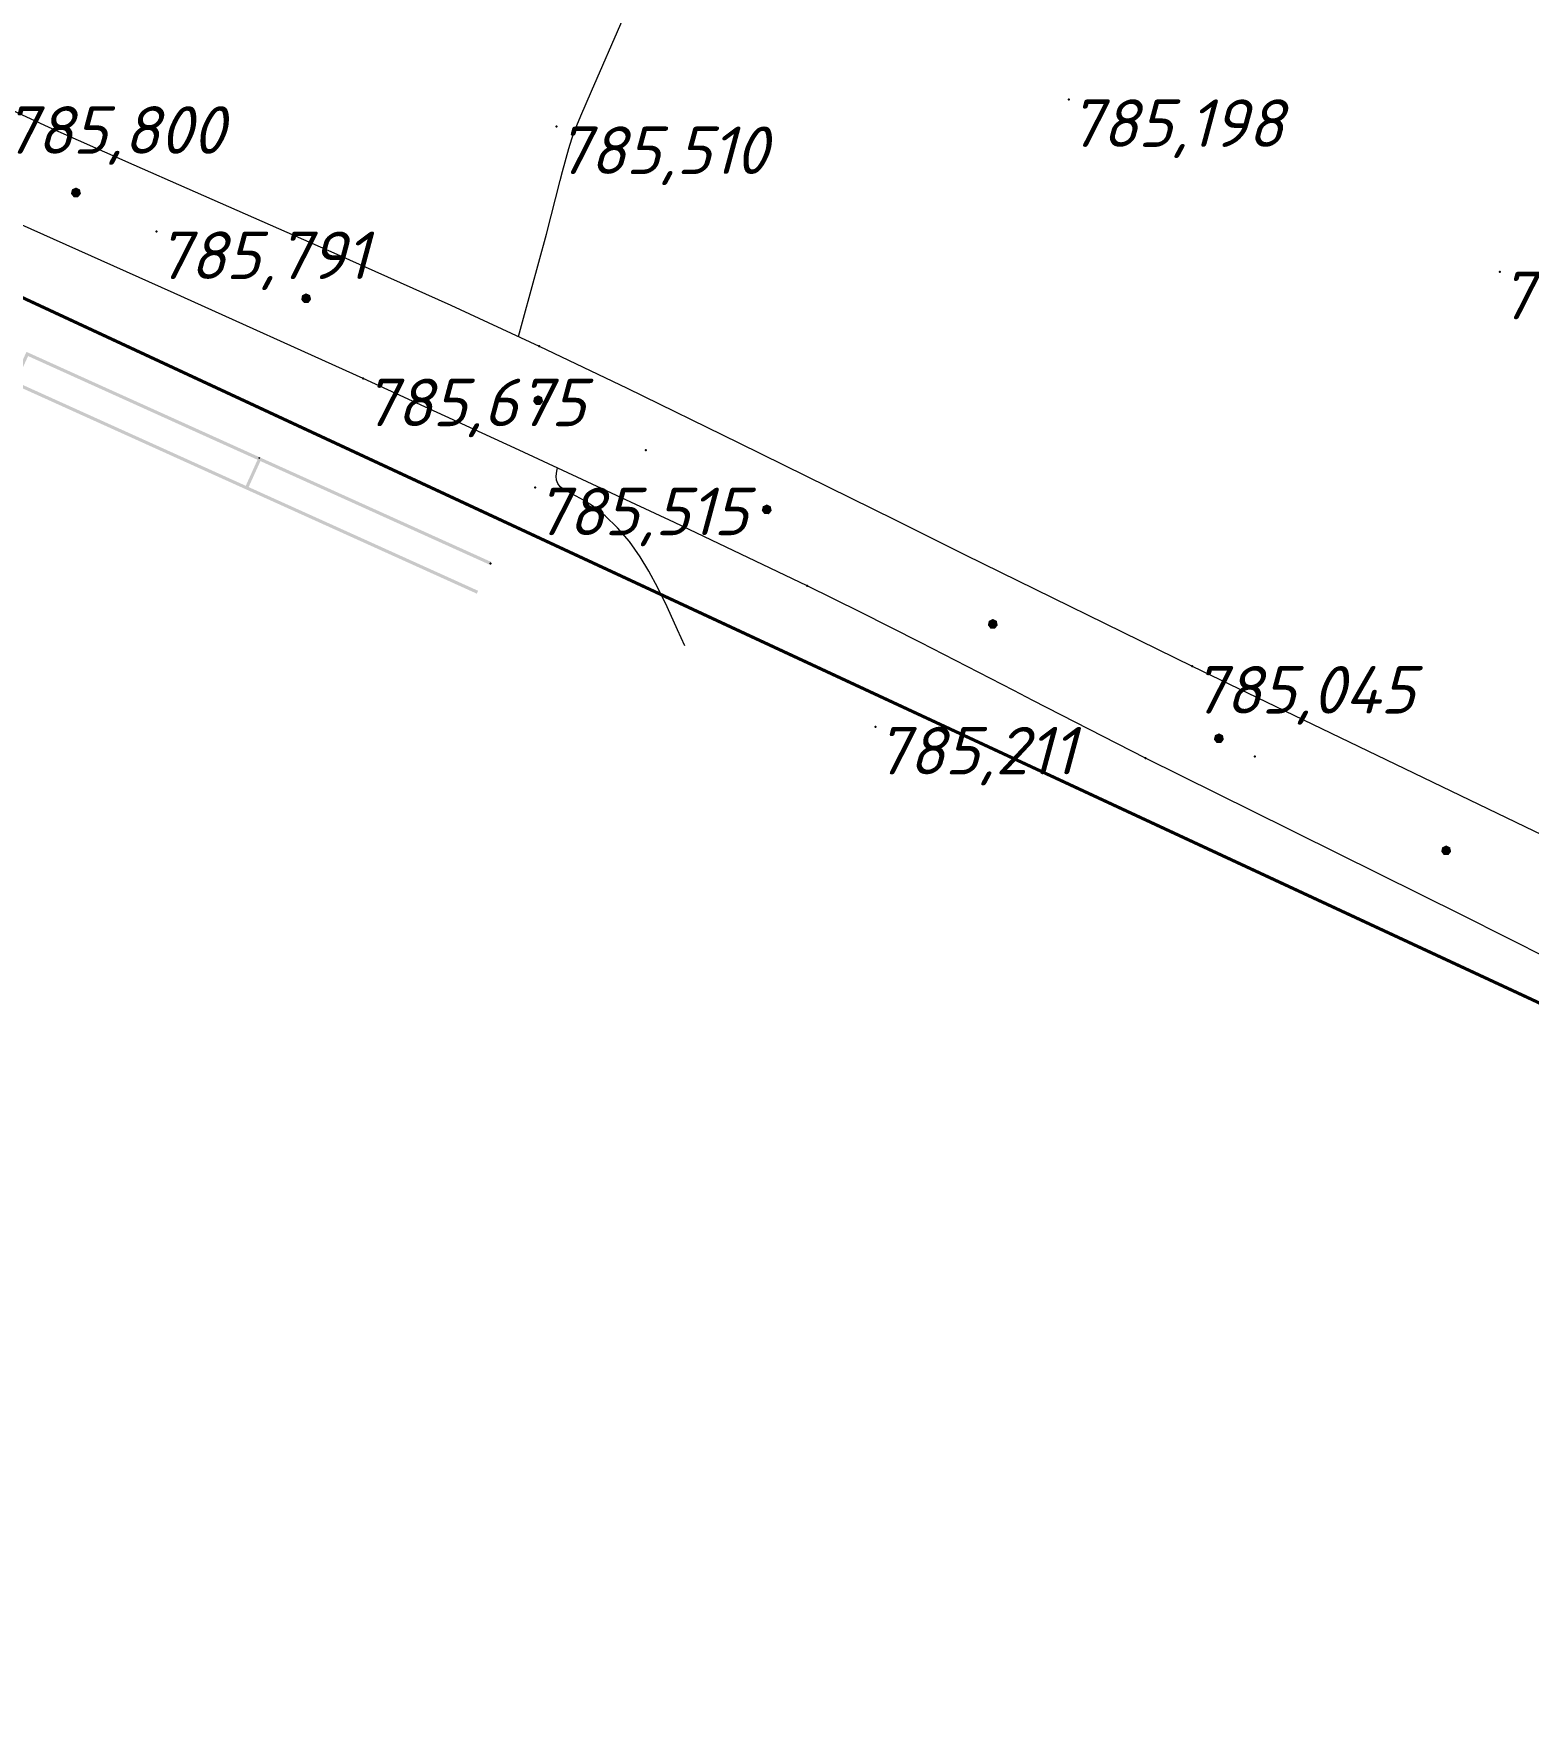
# Model space of a CAD drawing. Header units: metres. Extents: x 629572 to 645168, y 4785785 to 4790166.
# Drawn here: x 634328.7 to 634375.9, y 4788147.8 to 4788201.2 of the extents above; entities that cross this region are included whole.
import ezdxf

# ---------------------------------------------------------------- set-up
doc = ezdxf.new("R2010")
doc.units = ezdxf.units.M
doc.linetypes.add('Сплошная', pattern=[0])
for name, color, linetype in [('Горизонтали', 7, 'CONTINUOUS'), ('Дороги с покрытием (край_ бровка)', 7, 'CONTINUOUS'), ('Дороги с покрытием (осевая линия)', 7, 'CONTINUOUS'), ('каб.TNS+', 7, 'CONTINUOUS'), ('Нурсултан', 7, 'CONTINUOUS'), ('Ограды каменные и жб (H более 1м) - по краю', 7, 'CONTINUOUS'), ('тест', 7, 'CONTINUOUS')]:
    doc.layers.add(name, color=color, linetype=linetype)
doc.styles.add('ISOCPEUR', font='isocpeui.ttf')
doc.styles.get("Standard").update_dxf_attribs({"font": 'isocpeui.ttf'})
doc.linetypes.add('TELEFON', pattern='A,8,["o",Standard,S=1,R=0,X=-4.33,Y=-0.34],-2', length=10)

msp = doc.modelspace()

# ---------------------------------------------------------------- hatches: boundary and pattern name
at = {"layer": 'Дороги с покрытием (осевая линия)'}
for points in [[(634329.958, 4788196.09), (634329.963, 4788196.09), (634330.084, 4788196.09), (634330.093, 4788196.089), (634330.098, 4788196.089), (634330.101, 4788196.093), (634330.128, 4788196.126), (634330.183, 4788196.194), (634330.186, 4788196.198), (634330.186, 4788196.2), (634330.185, 4788196.203), (634330.175, 4788196.201), (634330.185, 4788196.203), (634330.157, 4788196.33), (634330.156, 4788196.335), (634330.152, 4788196.337), (634330.035, 4788196.394), (634330.03, 4788196.385), (634330.026, 4788196.394), (634329.931, 4788196.349), (634329.908, 4788196.338), (634329.913, 4788196.329), (634329.913, 4788196.329), (634329.908, 4788196.338), (634329.906, 4788196.337), (634329.904, 4788196.336), (634329.903, 4788196.332), (634329.905, 4788196.331), (634329.909, 4788196.33), (634329.903, 4788196.332), (634329.899, 4788196.279), (634329.898, 4788196.27), (634329.903, 4788196.332), (634329.873, 4788196.205), (634329.883, 4788196.203), (634329.879, 4788196.204), (634329.873, 4788196.205), (634329.872, 4788196.2), (634329.875, 4788196.196), (634329.955, 4788196.094)], [(634337.234, 4788192.748), (634337.238, 4788192.748), (634337.359, 4788192.752), (634337.368, 4788192.753), (634337.376, 4788192.757), (634337.401, 4788192.791), (634337.453, 4788192.862), (634337.445, 4788192.868), (634337.452, 4788192.863), (634337.453, 4788192.862), (634337.456, 4788192.866), (634337.456, 4788192.867), (634337.455, 4788192.87), (634337.421, 4788192.996), (634337.42, 4788193.001), (634337.416, 4788193.002), (634337.296, 4788193.054), (634337.292, 4788193.056), (634337.288, 4788193.054), (634337.195, 4788193.005), (634337.172, 4788192.993), (634337.17, 4788192.992), (634337.168, 4788192.991), (634337.167, 4788192.986), (634337.169, 4788192.986), (634337.177, 4788192.984), (634337.167, 4788192.986), (634337.143, 4788192.858), (634337.142, 4788192.854), (634337.145, 4788192.85), (634337.23, 4788192.751), (634337.238, 4788192.758), (634337.23, 4788192.751)], [(634344.555, 4788189.53), (634344.56, 4788189.53), (634344.681, 4788189.533), (634344.69, 4788189.533), (634344.69, 4788189.543), (634344.69, 4788189.533), (634344.698, 4788189.537), (634344.694, 4788189.54), (634344.69, 4788189.543), (634344.698, 4788189.537), (634344.724, 4788189.571), (634344.777, 4788189.641), (634344.78, 4788189.645), (634344.779, 4788189.646), (634344.778, 4788189.649), (634344.769, 4788189.647), (634344.778, 4788189.649), (634344.746, 4788189.775), (634344.737, 4788189.773), (634344.746, 4788189.775), (634344.745, 4788189.78), (634344.741, 4788189.782), (634344.622, 4788189.836), (634344.618, 4788189.826), (634344.622, 4788189.836), (634344.618, 4788189.837), (634344.613, 4788189.835), (634344.52, 4788189.787), (634344.497, 4788189.776), (634344.502, 4788189.767), (634344.492, 4788189.769), (634344.49, 4788189.716), (634344.489, 4788189.703), (634344.492, 4788189.769), (634344.466, 4788189.641), (634344.476, 4788189.639), (634344.472, 4788189.64), (634344.466, 4788189.641), (634344.469, 4788189.633), (634344.552, 4788189.533)], [(634351.769, 4788186.087), (634351.774, 4788186.087), (634351.895, 4788186.086), (634351.904, 4788186.085), (634351.909, 4788186.085), (634351.912, 4788186.089), (634351.908, 4788186.093), (634351.907, 4788186.093), (634351.912, 4788186.089), (634351.939, 4788186.122), (634351.995, 4788186.19), (634351.998, 4788186.193), (634351.997, 4788186.195), (634351.997, 4788186.198), (634351.969, 4788186.325), (634351.968, 4788186.33), (634351.964, 4788186.332), (634351.96, 4788186.323), (634351.964, 4788186.332), (634351.848, 4788186.39), (634351.843, 4788186.381), (634351.848, 4788186.39), (634351.843, 4788186.393), (634351.839, 4788186.391), (634351.744, 4788186.346), (634351.721, 4788186.336), (634351.725, 4788186.327), (634351.715, 4788186.329), (634351.685, 4788186.202), (634351.687, 4788186.194), (634351.693, 4788186.188), (634351.734, 4788186.149), (634351.687, 4788186.194), (634351.766, 4788186.091), (634351.774, 4788186.097), (634351.766, 4788186.091)], [(634358.905, 4788182.474), (634358.91, 4788182.473), (634359.03, 4788182.471), (634359.04, 4788182.471), (634359.04, 4788182.481), (634359.04, 4788182.471), (634359.045, 4788182.47), (634359.048, 4788182.474), (634359.044, 4788182.478), (634359.04, 4788182.481), (634359.048, 4788182.474), (634359.075, 4788182.507), (634359.131, 4788182.574), (634359.128, 4788182.577), (634359.13, 4788182.575), (634359.131, 4788182.574), (634359.134, 4788182.578), (634359.134, 4788182.579), (634359.133, 4788182.582), (634359.126, 4788182.602), (634359.11, 4788182.644), (634359.133, 4788182.582), (634359.107, 4788182.71), (634359.097, 4788182.708), (634359.107, 4788182.71), (634359.102, 4788182.717), (634358.986, 4788182.776), (634358.982, 4788182.778), (634358.977, 4788182.776), (634358.882, 4788182.733), (634358.859, 4788182.722), (634358.863, 4788182.713), (634358.859, 4788182.722), (634358.856, 4788182.721), (634358.854, 4788182.72), (634358.853, 4788182.716), (634358.855, 4788182.715), (634358.857, 4788182.715), (634358.853, 4788182.716), (634358.848, 4788182.663), (634358.847, 4788182.65), (634358.853, 4788182.716), (634358.821, 4788182.589), (634358.831, 4788182.587), (634358.827, 4788182.588), (634358.821, 4788182.589), (634358.823, 4788182.581), (634358.83, 4788182.575), (634358.871, 4788182.535), (634358.823, 4788182.581), (634358.902, 4788182.477), (634358.91, 4788182.483), (634358.902, 4788182.477)], [(634366.046, 4788178.863), (634366.051, 4788178.863), (634366.171, 4788178.862), (634366.181, 4788178.862), (634366.185, 4788178.861), (634366.189, 4788178.865), (634366.184, 4788178.869), (634366.181, 4788178.872), (634366.189, 4788178.865), (634366.215, 4788178.898), (634366.271, 4788178.966), (634366.274, 4788178.97), (634366.274, 4788178.971), (634366.273, 4788178.974), (634366.265, 4788178.994), (634366.25, 4788179.036), (634366.273, 4788178.974), (634366.246, 4788179.102), (634366.245, 4788179.106), (634366.24, 4788179.108), (634366.124, 4788179.166), (634366.119, 4788179.158), (634366.115, 4788179.167), (634366.02, 4788179.122), (634365.997, 4788179.112), (634366.001, 4788179.103), (634365.997, 4788179.112), (634365.994, 4788179.11), (634365.993, 4788179.11), (634365.992, 4788179.105), (634365.994, 4788179.104), (634365.996, 4788179.104), (634365.992, 4788179.105), (634365.987, 4788179.052), (634365.986, 4788179.039), (634365.992, 4788179.105), (634365.961, 4788178.978), (634365.963, 4788178.97), (634365.969, 4788178.964), (634366.011, 4788178.925), (634365.963, 4788178.97), (634366.043, 4788178.867), (634366.051, 4788178.873), (634366.043, 4788178.867)], [(634373.222, 4788175.325), (634373.227, 4788175.325), (634373.347, 4788175.324), (634373.357, 4788175.324), (634373.357, 4788175.334), (634373.357, 4788175.324), (634373.361, 4788175.324), (634373.365, 4788175.328), (634373.391, 4788175.361), (634373.446, 4788175.429), (634373.439, 4788175.435), (634373.448, 4788175.437), (634373.42, 4788175.565), (634373.411, 4788175.562), (634373.42, 4788175.565), (634373.419, 4788175.569), (634373.415, 4788175.571), (634373.298, 4788175.629), (634373.294, 4788175.62), (634373.298, 4788175.629), (634373.29, 4788175.629), (634373.195, 4788175.584), (634373.172, 4788175.573), (634373.169, 4788175.572), (634373.167, 4788175.571), (634373.166, 4788175.566), (634373.168, 4788175.566), (634373.176, 4788175.564), (634373.166, 4788175.566), (634373.162, 4788175.514), (634373.161, 4788175.501), (634373.166, 4788175.566), (634373.136, 4788175.44), (634373.143, 4788175.438), (634373.142, 4788175.438), (634373.136, 4788175.44), (634373.135, 4788175.435), (634373.138, 4788175.431), (634373.146, 4788175.437), (634373.138, 4788175.431), (634373.219, 4788175.329)]]:
    msp.add_hatch(color=7, dxfattribs=at).paths.add_polyline_path(points)
at = {"layer": 'Ограды каменные и жб (H более 1м) - по краю'}
for points in [[(634333.877, 4788188.765), (634331.274, 4788189.94), (634328.514, 4788191.188), (634328.468, 4788191.208), (634328.447, 4788191.163), (634328.036, 4788190.251), (634328.015, 4788190.206), (634328.061, 4788190.185), (634330.821, 4788188.938), (634333.424, 4788187.762), (634335.351, 4788186.891), (634335.392, 4788186.982), (634333.465, 4788187.853), (634330.862, 4788189.029), (634328.147, 4788190.256), (634328.518, 4788191.076), (634331.233, 4788189.849), (634333.835, 4788188.673), (634335.763, 4788187.803), (634335.804, 4788187.894)], [(634341.213, 4788185.45), (634338.61, 4788186.626), (634335.85, 4788187.873), (634335.829, 4788187.828), (634335.783, 4788187.848), (634335.372, 4788186.937), (634335.417, 4788186.916), (634335.372, 4788186.937), (634335.351, 4788186.891), (634335.397, 4788186.871), (634338.157, 4788185.624), (634340.76, 4788184.448), (634342.687, 4788183.577), (634342.728, 4788183.668), (634340.801, 4788184.539), (634338.198, 4788185.715), (634335.483, 4788186.941), (634335.854, 4788187.761), (634338.569, 4788186.535), (634341.171, 4788185.359), (634343.099, 4788184.488), (634343.14, 4788184.579)], [(634335.783, 4788187.848), (634335.829, 4788187.828), (634335.85, 4788187.873), (634335.804, 4788187.894)]]:
    msp.add_hatch(color=7, dxfattribs=at).paths.add_polyline_path(points)

# ---------------------------------------------------------------- linework, layer by layer
at = {"layer": 'Горизонтали', "color": 34, "linetype": 'Сплошная', "lineweight": 0, "true_color": 0xa55200, "elevation": 785.5, "flags": 128}
for points in [[(634344.007, 4788191.69), (634344.166, 4788192.27), (634344.882, 4788194.921), (634345.322, 4788196.615), (634345.394, 4788196.897), (634345.591, 4788197.629), (634345.742, 4788198.096), (634345.968, 4788198.663), (634346.307, 4788199.434), (634347.308, 4788201.734), (634347.752, 4788202.788), (634348.899, 4788205.481), (634349.682, 4788207.183), (634349.957, 4788207.722), (634350.212, 4788208.171), (634350.47, 4788208.572), (634350.746, 4788208.95), (634351.057, 4788209.327), (634351.424, 4788209.73), (634352.461, 4788210.757), (634354.837, 4788212.959), (634358, 4788215.805), (634358.649, 4788216.379), (634359.373, 4788217.032), (634359.472, 4788217.149), (634359.49, 4788217.227), (634359.463, 4788217.297), (634359.4, 4788217.38), (634359.13, 4788217.627), (634359.092, 4788217.66), (634358.27, 4788218.39), (634358.045, 4788218.606), (634357.891, 4788218.791), (634357.777, 4788218.983), (634357.703, 4788219.183), (634357.669, 4788219.402), (634357.674, 4788219.635), (634357.721, 4788219.884), (634357.809, 4788220.15), (634357.944, 4788220.448), (634358.136, 4788220.8), (634358.767, 4788221.809), (634359.203, 4788222.489), (634359.495, 4788222.979), (634359.72, 4788223.404), (634359.88, 4788223.772), (634360.007, 4788224.198), (634360.066, 4788224.624), (634360.06, 4788225.052), (634359.988, 4788225.565), (634359.938, 4788225.904), (634359.935, 4788226.125), (634359.991, 4788226.349), (634360.114, 4788226.559), (634360.257, 4788226.715), (634360.442, 4788226.863), (634360.759, 4788227.055), (634360.849, 4788227.104), (634360.941, 4788227.154), (634361.002, 4788227.188), (634361.008, 4788227.191), (634361.017, 4788227.196)], [(634349.25, 4788181.932), (634349.024, 4788182.44), (634348.696, 4788183.16), (634348.402, 4788183.761), (634348.117, 4788184.289), (634347.846, 4788184.736), (634347.504, 4788185.219), (634347.133, 4788185.653), (634346.74, 4788186.034), (634346.335, 4788186.351), (634346.055, 4788186.528), (634345.71, 4788186.714), (634345.456, 4788186.852), (634345.319, 4788186.953), (634345.245, 4788187.049), (634345.202, 4788187.161), (634345.191, 4788187.287), (634345.211, 4788187.438), (634345.232, 4788187.545)]]:
    msp.add_lwpolyline(points, dxfattribs=at)
at = {"layer": 'Дороги с покрытием (край_ бровка)', "color": 251, "linetype": 'Сплошная', "lineweight": 0, "true_color": 0x636466, "flags": 128}
for points in [[(634338.089, 4788251.977), (634337.892, 4788252.002), (634337.659, 4788251.994), (634337.408, 4788251.962), (634337.219, 4788251.937), (634336.981, 4788251.921), (634336.785, 4788251.935), (634336.573, 4788252), (634336.122, 4788252.183), (634335.826, 4788252.306), (634334.991, 4788252.623), (634334.321, 4788252.82), (634333.912, 4788252.894), (634333.565, 4788252.913), (634333.277, 4788252.876), (634333.048, 4788252.784), (634332.82, 4788252.616), (634332.564, 4788252.371), (634332.286, 4788252.053), (634331.991, 4788251.671), (634331.703, 4788251.256), (634331.414, 4788250.801), (634331.133, 4788250.321), (634330.868, 4788249.828), (634330.614, 4788249.308), (634330.391, 4788248.802), (634330.205, 4788248.321), (634330.059, 4788247.874), (634329.951, 4788247.427), (634329.852, 4788246.858), (634329.76, 4788246.152), (634329.666, 4788245.25), (634329.551, 4788243.949), (634329.338, 4788241.661), (634329.214, 4788240.606), (634329.081, 4788239.681), (634328.934, 4788238.857), (634328.772, 4788238.125), (634328.562, 4788237.339), (634328.272, 4788236.36), (634327.416, 4788233.699), (634326.42, 4788230.732), (634325.473, 4788227.914), (634324.466, 4788224.816), (634323.772, 4788222.5), (634323.164, 4788220.246), (634322.555, 4788217.825), (634322.028, 4788215.602), (634321.466, 4788213.114), (634320.442, 4788208.385), (634320.442, 4788208.385), (634320.437, 4788207.131), (634320.46, 4788206.232), (634320.497, 4788205.667), (634320.553, 4788205.154), (634320.629, 4788204.684), (634320.725, 4788204.251), (634320.867, 4788203.78), (634321.04, 4788203.352), (634321.245, 4788202.965), (634321.484, 4788202.616), (634321.772, 4788202.291), (634322.137, 4788201.961), (634322.581, 4788201.625), (634323.108, 4788201.278), (634324.105, 4788200.71), (634325.398, 4788200.064), (634326.513, 4788199.541), (634327.744, 4788198.961), (634329.176, 4788198.301), (634331.853, 4788197.115), (634333.531, 4788196.377), (634338.272, 4788194.288), (634341.865, 4788192.677), (634344.658, 4788191.389), (634347.435, 4788190.061), (634350.955, 4788188.342), (634355.895, 4788185.902), (634358.108, 4788184.806), (634365.272, 4788181.293), (634375.772, 4788176.229), (634389.263, 4788169.748), (634399.398, 4788164.922), (634402.468, 4788163.496), (634405.759, 4788161.993), (634412.151, 4788159.131), (634418.558, 4788156.302)], [(634391.322, 4788155.938), (634391.771, 4788158.304), (634391.966, 4788159.442), (634392.097, 4788160.345), (634392.176, 4788161.164), (634392.176, 4788161.733), (634392.144, 4788161.967), (634392.087, 4788162.208), (634392.008, 4788162.453), (634391.906, 4788162.701), (634391.653, 4788163.168), (634391.336, 4788163.607), (634390.97, 4788163.996), (634390.576, 4788164.313), (634389.72, 4788164.833), (634388.018, 4788165.812), (634383.363, 4788168.413), (634380.8, 4788169.812), (634378.672, 4788170.948), (634376.575, 4788172.03), (634373.822, 4788173.417), (634368.535, 4788176.038), (634368.346, 4788176.132), (634363.798, 4788178.39), (634360.243, 4788180.21), (634359.644, 4788180.52), (634356.693, 4788182.039), (634354.801, 4788182.995), (634353.121, 4788183.822), (634348.933, 4788185.818), (634344.025, 4788188.107), (634339.102, 4788190.363), (634333.132, 4788193.065), (634326.701, 4788195.937), (634324.198, 4788197.022), (634322.942, 4788197.524), (634322.593, 4788197.625), (634322.218, 4788197.705), (634321.825, 4788197.763), (634321.419, 4788197.797), (634321.012, 4788197.807), (634320.607, 4788197.793), (634320.211, 4788197.755), (634319.83, 4788197.695), (634319.451, 4788197.609), (634319.102, 4788197.499), (634318.787, 4788197.368), (634318.509, 4788197.217), (634318.268, 4788197.041), (634318.038, 4788196.821), (634317.818, 4788196.554), (634317.605, 4788196.239), (634317.284, 4788195.644), (634316.948, 4788194.871), (634316.701, 4788194.236), (634316.394, 4788193.457), (634316.101, 4788192.703), (634315.734, 4788191.673), (634314.908, 4788189.198), (634313.999, 4788186.376)]]:
    msp.add_lwpolyline(points, dxfattribs=at)
at = {"layer": 'каб.TNS+', "color": 3, "linetype": 'TELEFON', "lineweight": 13, "true_color": 0x00e600, "const_width": 0.1, "flags": 128}
msp.add_lwpolyline([(633230.144, 4788389.592), (633344.729, 4788403.854), (633409.357, 4788391.818), (633420.009, 4788387.98), (633437.054, 4788383.297), (633526.334, 4788366.901), (633634.565, 4788348.248), (633710.126, 4788332.171), (634104.681, 4788238.498), (634261.231, 4788230.403), (634311.884, 4788200.571), (634417.542, 4788151.457), (634579.568, 4788156.544), (634633.9, 4788158.034), (634644.582, 4788158.401), (634694.097, 4788152.282), (634733.066, 4788146.767), (634775.286, 4788140.461), (634799.265, 4788136.502), (635093.223, 4788078.935), (635226.392, 4788062.853), (635399.922, 4788029.549), (635484.356, 4788023.579), (635569.309, 4788012.235), (635621.709, 4788004.851), (635666.94, 4787992.952), (635740.027, 4787980.176), (635779.914, 4787970.332), (635826.581, 4787957.347), (635853.488, 4787947.661), (635872.702, 4787940.068), (635991.537, 4787886.465), (636187.111, 4787806.711), (636209.235, 4787765.084), (636377.357, 4787726.52), (636432.925, 4787741.365), (636490.651, 4787769.031), (636568.713, 4787804.041), (636646.25, 4787818.683), (636712.558, 4787826.654), (636770.215, 4787836.87), (636964.065, 4787865.88), (637090.976, 4787866.86), (637407.809, 4787914.614), (637650.17, 4787988.245), (637701.732, 4787996.925), (637736.588, 4788004.318), (637781.106, 4788015.857), (637823.812, 4788025.287), (637840.147, 4788027.841), (637887.457, 4788037.971), (637924.534, 4788044.77), (637950.054, 4788039.488), (637995.293, 4788042.79), (638160.082, 4788128.557), (638321.49, 4788202.495), (638407.595, 4788245.637), (638451.902, 4788258.85), (638484.142, 4788264.993), (638492.947, 4788261.65)], dxfattribs=at)
at = {"layer": 'Нурсултан', "color": 7}
for p in [(634361.377, 4788199.177, -1.479), (634345.207, 4788198.322, -1.167), (634332.577, 4788195.007, -0.886), (634374.984, 4788193.738, -1.413), (634344.658, 4788191.389, -1.189), (634339.102, 4788190.363, -1.002), (634348.026, 4788188.104, -1.213), (634344.529, 4788186.923, -1.162), (634343.119, 4788184.534, -0.883), (634353.121, 4788183.822, -1.403), (634365.272, 4788181.293, -1.632), (634355.277, 4788179.373, -1.466), (634363.798, 4788178.39, -1.558), (634367.254, 4788178.442, -1.62)]:
    msp.add_point(p, dxfattribs=at)
at = {"layer": 'тест', "color": 7}
for p in [(634361.377, 4788199.177, 785.198), (634345.207, 4788198.322, 785.51), (634374.984, 4788193.738, 785.264)]:
    msp.add_point(p, dxfattribs=at)

# ---------------------------------------------------------------- texts
at = {"layer": 'Нурсултан', "color": 251, "char_height": 1.5, "attachment_point": 1, "style": 'ISOCPEUR'}
for s, insert in [('785,800', (634327.744, 4788198.961, -0.877)), ('785,198', (634361.377, 4788199.177, -1.479)), ('785,510', (634345.207, 4788198.322, -1.167)), ('785,791', (634332.577, 4788195.007, -0.886)), ('785,264', (634374.984, 4788193.738, -1.413)), ('785,675', (634339.102, 4788190.363, -1.002)), ('785,515', (634344.529, 4788186.923, -1.162)), ('785,045', (634365.272, 4788181.293, -1.632)), ('785,211', (634355.277, 4788179.373, -1.466))]:
    msp.add_mtext(s, dxfattribs=dict(at, insert=insert))

doc.saveas('drawing.dxf')
